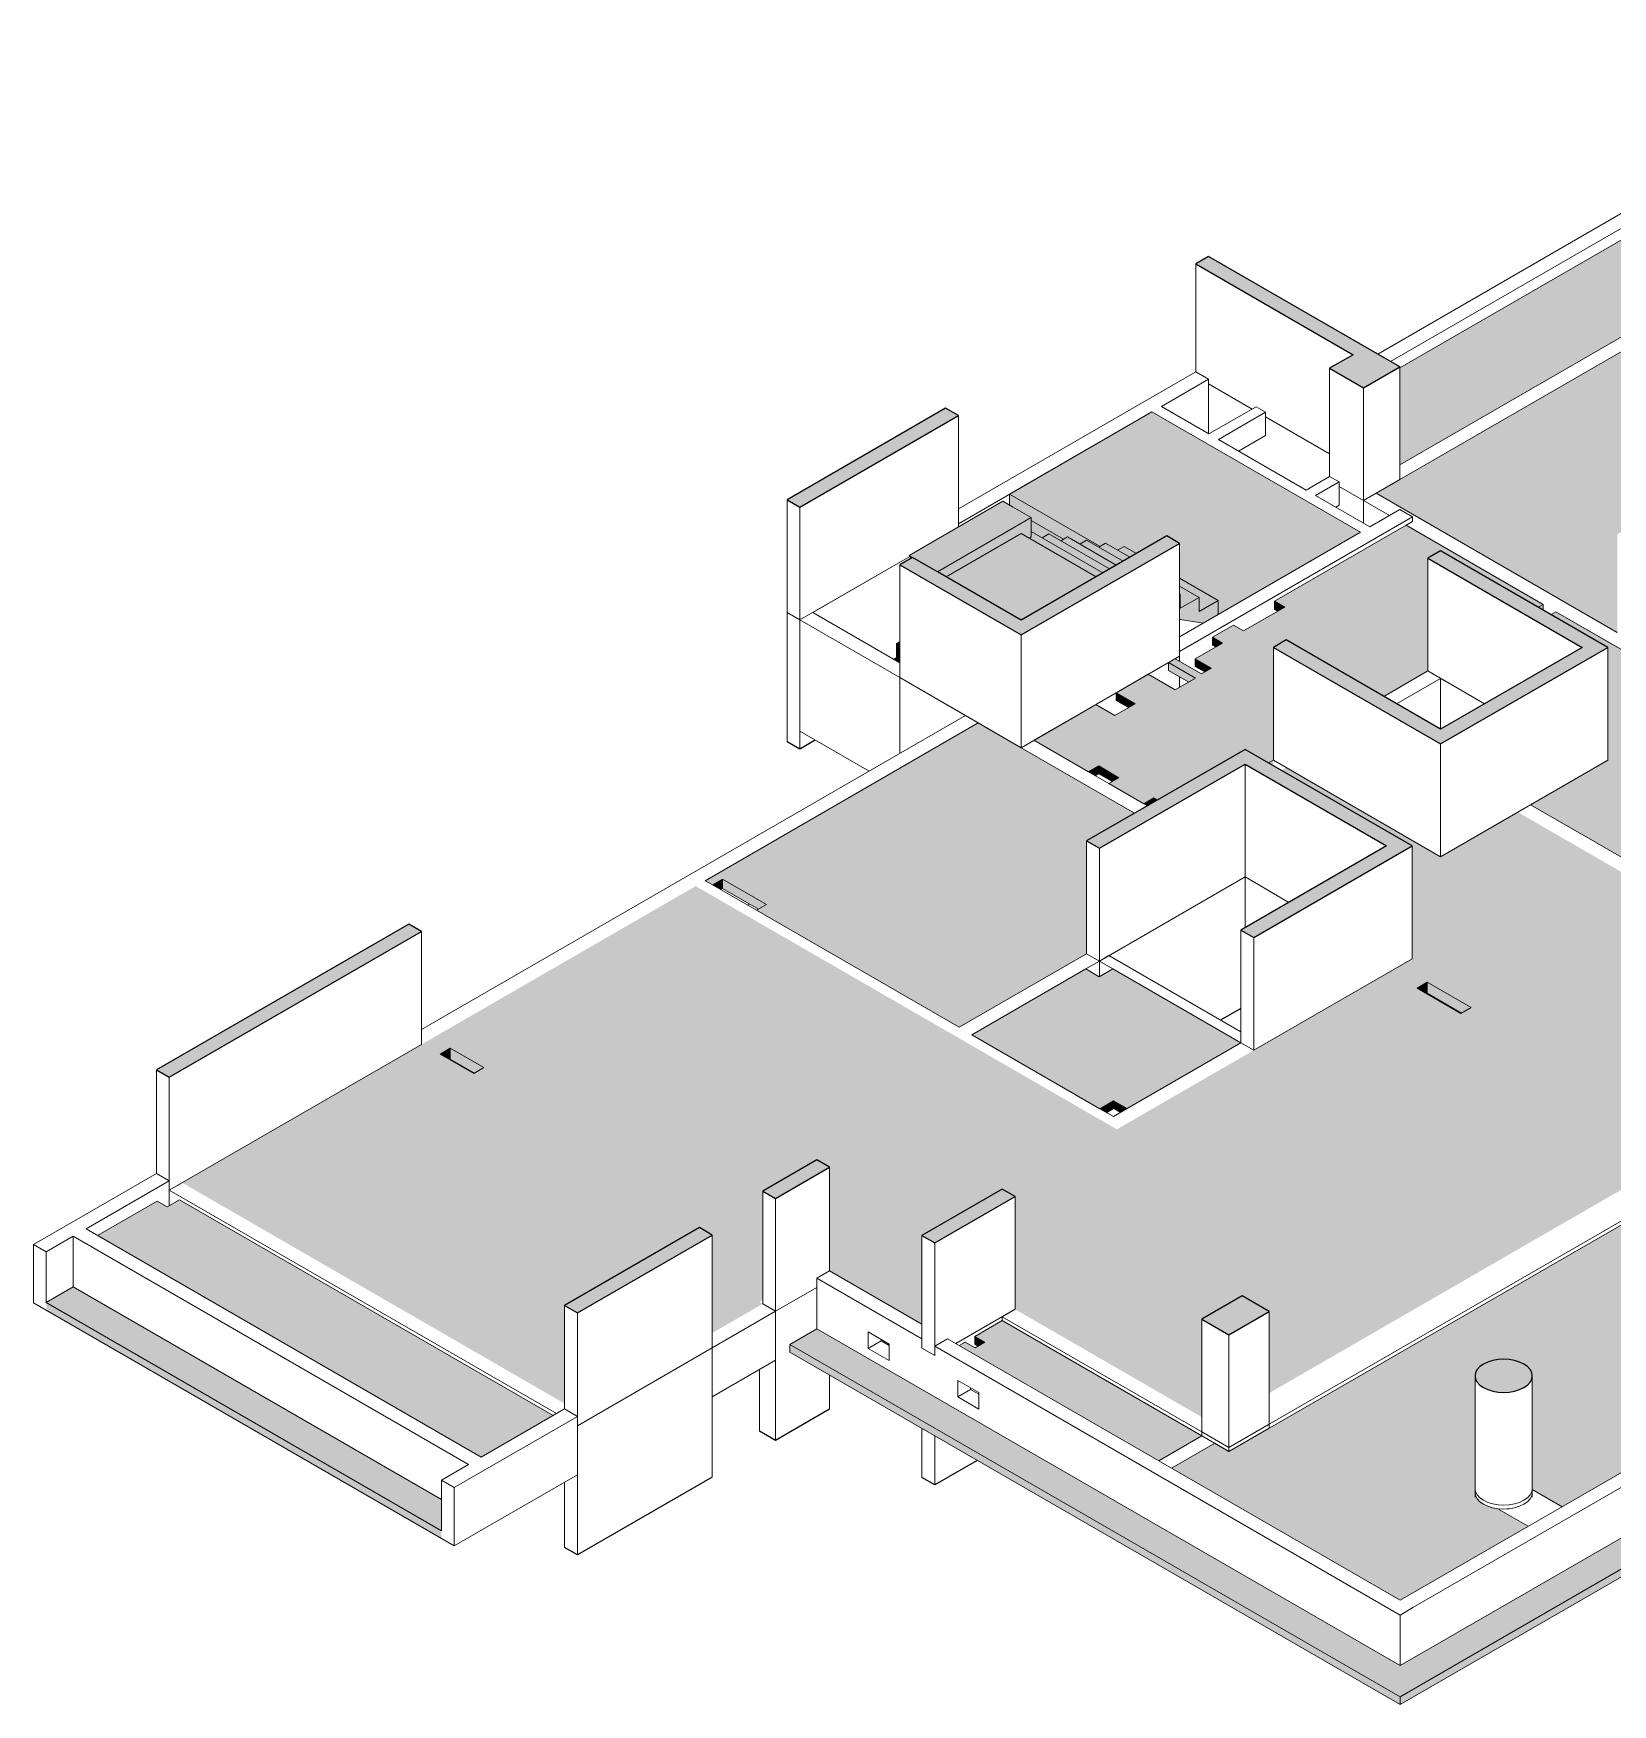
# Model space of a CAD drawing. Header units: centimetres. Extents: x -1897 to 22038, y -1268 to 84208.
# Drawn here: x 9065 to 10721, y 61763 to 63515 of the extents above; entities that cross this region are included whole.
import ezdxf

# ---------------------------------------------------------------- set-up
doc = ezdxf.new("R2010")
doc.units = ezdxf.units.CM
for name, color, linetype, lineweight in [('A-FLOR', 7, 'Continuous', 18), ('S-BEAM', 7, 'Continuous', 18), ('S-COLS', 7, 'Continuous', 18), ('S-STRS', 7, 'Continuous', 9)]:
    doc.layers.add(name, color=color, linetype=linetype, lineweight=lineweight)

msp = doc.modelspace()

# ---------------------------------------------------------------- hatches: boundary and pattern name
at = {"layer": 'A-FLOR', "true_color": 0xbfbfbf}
h = msp.add_hatch(color=9, dxfattribs=at)
h.paths.add_polyline_path([(11113.83, 62430.25), (11258.08, 62513.53), (11258.08, 62517.61), (11179.94, 62562.72), (11258.08, 62607.84), (11258.08, 62631.77), (11275.05, 62641.57), (11295.78, 62629.6), (11718.05, 62873.4), (11718.05, 62906.88), (11529.52, 63015.68), (11522.44, 63011.59), (11515.37, 63015.68), (11522.49, 63019.78), (11524.31, 63018.74), (11524.31, 63100.39), (11471.27, 63131.01), (11471.27, 63249.24), (11527.84, 63281.9), (11541.28, 63274.15), (11541.28, 63171.42), (11594.31, 63202.04), (11587.69, 63210.55), (11594.31, 63214.37), (11594.31, 63320.28), (11619.9, 63335.05), (11307.93, 63515.17), (10769.47, 63204.29), (11211.06, 62949.33), (10901.34, 62770.52), (10661.63, 62908.92), (10656.55, 62905.98), (10716.08, 62871.61), (10716.08, 62753.38), (10635.12, 62706.63), (11109.15, 62432.95)], flags=0)
h.paths.add_polyline_path([(10824.48, 62615.13), (10813.88, 62621.25), (10849.23, 62641.66), (10859.84, 62635.54), (10859.05, 62635.09)], flags=0)
h.paths.add_polyline_path([(10989.93, 62734.96), (10943.97, 62761.49), (10954.46, 62767.55), (11000.42, 62741.01)], flags=0)
h.paths.add_polyline_path([(11594.31, 63202.04), (11594.31, 63206.73), (11587.69, 63210.55), (11593.82, 63202.66)], flags=0)
h.paths.add_polyline_path([(11098.91, 63332.46), (11063.56, 63352.87), (11074.17, 63359), (11109.52, 63338.58)], flags=0)
for points in [[(10497.94, 63063.03), (10957.91, 63328.6), (10869.88, 63379.42), (10497.94, 63164.69), (10497.94, 63095.42)], [(10725.98, 62887.28), (10725.98, 62990.01), (10892.15, 63085.94), (10905.59, 63078.19), (10905.59, 62975.46), (11025.79, 63044.86), (10813.29, 63167.56), (10802.6, 63161.38), (10756.64, 63187.92), (10767.33, 63194.09), (10759.57, 63198.57), (10473.19, 63033.23), (10723.42, 62888.76)], [(10229.59, 62707.65), (10240.2, 62713.78), (10243.87, 62711.66), (10335.66, 62764.65), (10360.27, 62750.44), (10365.36, 62753.38), (10365.36, 62871.61), (10378.79, 62879.37), (10481.19, 62820.25), (10527.28, 62846.86), (10527.28, 62965.1), (10540.72, 62972.86), (10643.12, 62913.74), (10648.2, 62916.67), (10504.66, 62999.55), (10366.67, 62919.88), (10377.28, 62913.75), (10334.11, 62888.83), (10323.5, 62894.96), (10301.39, 62882.19), (10311.93, 62876.11), (10283.56, 62859.73), (10300.54, 62849.93), (10289.94, 62843.8), (10262.42, 62859.69), (10255.4, 62855.64), (10283.68, 62839.31), (10262.47, 62827.06), (10234.18, 62843.39), (10200.6, 62824), (10220.4, 62812.57), (10199.19, 62800.32), (10179.39, 62811.75), (10114.33, 62774.2), (10171.61, 62741.13), (10182.22, 62747.25), (10203.43, 62735), (10192.82, 62728.88), (10218.99, 62713.78)], [(10370.21, 62909.67), (10377.28, 62913.75), (10366.67, 62919.88), (10366.67, 62911.72)], [(10304.86, 62872.03), (10311.93, 62876.11), (10301.39, 62882.19), (10301.39, 62874.03), (10304.83, 62872.04)], [(10276.61, 62835.23), (10283.68, 62839.31), (10255.4, 62855.64), (10255.4, 62847.47), (10269.54, 62839.31)], [(10293.47, 62845.84), (10300.54, 62849.93), (10283.56, 62859.69), (10283.68, 62851.5), (10293.09, 62846.07)], [(10213.33, 62808.49), (10220.4, 62812.57), (10200.6, 62824), (10200.6, 62815.84), (10211.54, 62809.52)], [(10035.85, 62473.32), (10169.49, 62550.48), (10169.49, 62668.71), (10219.83, 62697.78), (10056, 62792.36), (9769.62, 62627.02), (9777.38, 62622.54), (9788.21, 62628.51), (9833.93, 62602.12), (9823.34, 62596.01), (10027.98, 62477.86)], [(10498.29, 61771.54), (12166.36, 62734.6), (12109.79, 62767.26), (12109.79, 62734.6), (10498.29, 61804.2), (9886.65, 62157.33), (9858.36, 62141), (10470.72, 61787.46)], [(10178.68, 62737.05), (10182.22, 62739.09), (10182.22, 62747.25), (10171.61, 62741.13)], [(10196.36, 62730.92), (10203.43, 62735), (10182.22, 62747.25), (10182.22, 62739.09), (10192.82, 62732.96)], [(10498.29, 61763.37), (12166.36, 62726.43), (12166.36, 62734.6), (10498.29, 61771.54), (10498.29, 61770.48)], [(10233.26, 62705.53), (10240.2, 62709.54), (10240.2, 62713.78), (10229.59, 62707.65), (10231.63, 62706.48)], [(10240.2, 62709.54), (10243.87, 62711.66), (10240.2, 62713.78), (10240.2, 62711.43)], [(9785.86, 62617.64), (9787.96, 62618.86), (9787.96, 62628.66), (9777.38, 62622.54), (9779.52, 62621.31)], [(9825.44, 62597.22), (9833.93, 62602.12), (9787.96, 62628.66), (9788.21, 62618.72), (9823.34, 62598.43)], [(10183.56, 62388.03), (10198.04, 62396.15), (10212.04, 62388.06), (10331.42, 62456.99), (10197.01, 62534.59), (10182.81, 62526.39), (10168.72, 62534.52), (10049.28, 62465.56), (10169.29, 62396.27)], [(10525.96, 62508.72), (10526.66, 62509.13), (10526.66, 62520.56), (10516.06, 62514.44)], [(10562.73, 62488.31), (10572.63, 62494.02), (10526.66, 62520.56), (10526.66, 62509.13), (10562.04, 62488.7)], [(9501.55, 62439.62), (9502.26, 62440.02), (9502.26, 62451.46), (9491.65, 62445.33)], [(9527.71, 62425.33), (9537.61, 62431.04), (9502.26, 62451.46), (9502.26, 62440.02), (9527, 62425.74)], [(10190.63, 62383.95), (10197.83, 62388.11), (10197.61, 62396.15), (10183.56, 62388.03), (10187.87, 62385.54)], [(10204.97, 62383.98), (10212.04, 62388.06), (10197.83, 62396.15), (10197.9, 62388.06), (10204.17, 62384.44)], [(10498.29, 61872.78), (10632.64, 61950.35), (10600.88, 61968.69), (10595.29, 61969.68), (10590.14, 61971.27), (10584.47, 61974.22), (10581.89, 61976.04), (10578.55, 61980.12), (10577.27, 61983.12), (10576.83, 61985.66), (10576.83, 62107.99), (10577.41, 62111.36), (10579.12, 62114.61), (10581.89, 62117.61), (10585.62, 62120.23), (10590.17, 62122.39), (10595.35, 62123.99), (10600.98, 62124.97), (10606.83, 62125.31), (10612.69, 62124.97), (10618.31, 62123.99), (10623.5, 62122.39), (10628.05, 62120.23), (10631.78, 62117.61), (10634.55, 62114.61), (10636.26, 62111.36), (10636.83, 62107.99), (10637.02, 61988.65), (10668, 61970.76), (11110.65, 62226.33), (10978.36, 62302.7), (10967.73, 62296.57), (10933.8, 62316.16), (10944.42, 62322.3), (10885.79, 62356.15), (10318.69, 62028.73), (10303.84, 62037.31), (10258.58, 62011.18), (10470.72, 61888.7)], [(9534.86, 62022.82), (9610.17, 62066.29), (9218.37, 62292.5), (9205.62, 62285.14), (9194.74, 62291.03), (9132.52, 62255.11), (9528.48, 62026.5)], [(9493.14, 61945.66), (9493.14, 61978.32), (9107.06, 62201.22), (9078.78, 62184.89), (9464.86, 61961.99)], [(9493.14, 61937.49), (9493.14, 61945.66), (9078.78, 62184.89), (9078.78, 62176.72), (9479, 61945.66)], [(10245.15, 62018.94), (10290.4, 62045.06), (10081.1, 62165.91), (10052.46, 62149.37), (10063, 62143.29), (10052.69, 62137.34), (10042.15, 62143.42), (10035.85, 62139.78), (10243.22, 62020.05)], [(10498.29, 61763.37), (10498.29, 61771.54), (9858.36, 62141), (9858.36, 62132.84), (10485.99, 61770.48)], [(10055.93, 62139.21), (10063, 62143.29), (10052.46, 62149.37), (10052.69, 62141.08)]]:
    msp.add_hatch(color=9, dxfattribs=at).paths.add_polyline_path(points, flags=0)
h = msp.add_hatch(color=9, dxfattribs=at)
h.paths.add_polyline_path([(10365.36, 62747.51), (10365.36, 62753.38), (10360.59, 62750.26), (10362.53, 62749.14)], flags=0)
h.paths.add_polyline_path([(10648.2, 62910.81), (10648.2, 62916.67), (10643.12, 62913.74)], flags=0)
h = msp.add_hatch(color=9, dxfattribs=at)
h.paths.add_polyline_path([(10290.4, 62064.66), (10290.65, 62167.53), (10332.83, 62191.88), (10361.11, 62175.55), (10361.11, 62089.97), (10870.94, 62384.32), (10939.17, 62344.92), (10939.17, 62447.65), (10956.14, 62457.45), (11058.54, 62398.33), (11100.39, 62422.49), (10621.68, 62698.87), (10540.72, 62652.13), (10378.79, 62745.62), (10373.71, 62742.68), (10511.02, 62663.41), (10511.02, 62545.17), (10201.31, 62366.36), (9759.72, 62621.31), (9221.26, 62310.43), (9622.19, 62078.95), (9622.19, 62181.67), (9763.61, 62263.32), (9777.04, 62255.57), (9777.04, 62152.84), (9830.08, 62183.46), (9826.54, 62185.5), (9830.08, 62187.54), (9830.08, 62301.7), (9886.65, 62334.36), (9900.08, 62326.6), (9900.08, 62218.16), (9996.95, 62162.23), (9996.95, 62255.16), (10081.1, 62303.74), (10094.54, 62295.98), (10094.54, 62177.75), (10289.98, 62064.91)], flags=0)
h.paths.add_polyline_path([(9527, 62424.92), (9491.65, 62445.33), (9502.26, 62451.46), (9537.61, 62431.04)], flags=0)
h.paths.add_polyline_path([(10562.02, 62487.9), (10516.06, 62514.44), (10526.66, 62520.56), (10572.63, 62494.02)], flags=0)
h.paths.add_polyline_path([(10744.72, 62569.07), (10734.11, 62575.2), (10769.47, 62595.61), (10780.07, 62589.49), (10751.06, 62572.74)], flags=0)
at = {"layer": 'S-COLS', "lineweight": 9, "true_color": 0x8080ff}
for points in [[(10459.76, 63143.71), (10497.94, 63165.76), (10297.47, 63281.5), (10284.04, 63273.74), (10449.15, 63178.41), (10424.4, 63164.12), (10457.89, 63144.79)], [(9868.97, 63018.58), (10035.14, 63114.52), (10021.7, 63122.28), (9855.53, 63026.34)], [(10100.9, 62884.68), (10267.07, 62980.62), (10253.63, 62988.37), (10100.9, 62900.19), (9987.06, 62965.92), (9973.62, 62958.16), (10088.66, 62891.75)], [(10540.72, 62770.37), (10715.82, 62871.77), (10540.72, 62972.86), (10527.28, 62965.1), (10689.21, 62871.61), (10540.72, 62785.88), (10378.79, 62879.37), (10365.36, 62871.61), (10532.52, 62775.1)], [(10344.85, 62567.47), (10511.02, 62663.41), (10335.66, 62764.65), (10169.49, 62668.71), (10182.92, 62660.96), (10335.66, 62749.14), (10484.15, 62663.41), (10331.42, 62575.23), (10335.66, 62572.78)], [(9207.82, 62420.91), (9472.28, 62573.59), (9458.85, 62581.35), (9194.39, 62428.66), (9205.62, 62422.18)], [(9843.51, 62293.94), (9900.08, 62326.6), (9886.65, 62334.36), (9830.08, 62301.7)], [(10010.39, 62247.4), (10094.54, 62295.98), (10081.1, 62303.74), (9996.95, 62255.16)], [(9635.62, 62173.92), (9777.04, 62255.57), (9763.61, 62263.32), (9622.19, 62181.67)], [(10318.69, 62151.06), (10361.11, 62175.55), (10332.83, 62191.88), (10290.4, 62167.39), (10303.84, 62159.63)], [(10606.83, 62090.66), (10612.69, 62091), (10618.31, 62091.98), (10623.5, 62093.58), (10628.05, 62095.74), (10631.78, 62098.36), (10634.74, 62101.71), (10636.26, 62104.61), (10636.83, 62107.99), (10636.26, 62111.36), (10634.55, 62114.61), (10631.78, 62117.61), (10628.05, 62120.23), (10623.5, 62122.39), (10618.31, 62123.99), (10612.69, 62124.97), (10606.83, 62125.31), (10600.98, 62124.97), (10595.35, 62123.99), (10590.17, 62122.39), (10584.47, 62119.43), (10581.89, 62117.61), (10579.12, 62114.61), (10577.41, 62111.36), (10576.83, 62107.99), (10577.41, 62104.61), (10579.12, 62101.36), (10581.89, 62098.36), (10585.62, 62095.74), (10590.17, 62093.58), (10595.35, 62091.98), (10600.98, 62091)]]:
    msp.add_hatch(color=171, dxfattribs=at).paths.add_polyline_path(points, flags=0)
at = {"layer": 'S-STRS', "true_color": 0xff8040}
for points in [[(10307.37, 62906.06), (10456.57, 62992.2), (10238.08, 63118.35), (10088.88, 63032.21), (10183.63, 62977.5), (10189.55, 62980.62), (10202.02, 62973.42), (10209.09, 62977.5), (10221.95, 62970.08), (10253.63, 62988.37), (10267.07, 62980.62), (10267.07, 62944.03), (10307.37, 62920.76)], [(10182.22, 62976.69), (10183.63, 62977.5), (10088.88, 63032.21), (10088.88, 63020.62), (10111.51, 63007.56), (10111.51, 63004.49), (10145.49, 62984.88), (10149.69, 62987.3), (10162.42, 62979.95), (10169.49, 62984.04), (10175.41, 62980.62)], [(10022.28, 62945.58), (10100.9, 62990.98), (10109.38, 62986.08), (10111.51, 62987.3), (10111.16, 63007.36), (10013.22, 62950.81), (10017.73, 62948.21)], [(10142.62, 62983.22), (10145.49, 62984.88), (10111.51, 63004.49), (10111.51, 62993.02), (10122.82, 62986.49), (10129.89, 62990.57), (10141.2, 62984.04)], [(10100.9, 62900.19), (10179.52, 62945.58), (10100.9, 62990.98), (10022.28, 62945.58), (10087.2, 62908.1)], [(10179.52, 62945.58), (10186.59, 62949.67), (10111.51, 62993.02), (10111.16, 62987.1), (10109.38, 62986.08), (10174.98, 62948.21)], [(10186.59, 62949.67), (10193.66, 62953.75), (10129.89, 62990.57), (10122.82, 62986.49), (10166.29, 62961.39)], [(10193.66, 62953.75), (10200.73, 62957.83), (10149.69, 62987.3), (10142.62, 62983.22), (10190.7, 62955.46)], [(9985.64, 62965.1), (9987.06, 62965.92), (9983.43, 62968.01), (9985.02, 62965.92)], [(10267.78, 62900.94), (10267.78, 62927.29), (10267.07, 62926.88), (10267.07, 62901.06)], [(10287.58, 62897.68), (10287.58, 62924.02), (10267.78, 62912.59), (10267.78, 62900.94), (10271.88, 62900.27)], [(10291.68, 62897), (10307.37, 62906.06), (10307.37, 62920.76), (10287.58, 62909.33), (10287.58, 62897.68)], [(9973.62, 62873.67), (9973.62, 62877.76), (9970.08, 62875.71), (9972.57, 62874.28)], [(9973.62, 62859.02), (9973.62, 62873.67), (9970.08, 62875.71), (9970.08, 62861.06), (9972.57, 62859.63)], [(9973.62, 62855.44), (9973.62, 62859.02), (9970.08, 62861.06), (9966.98, 62859.27), (9972.57, 62856.04)]]:
    msp.add_hatch(color=11, dxfattribs=at).paths.add_polyline_path(points, flags=0)
at = {"layer": 'S-STRS', "true_color": 0xff80ff}
msp.add_hatch(color=211, dxfattribs=at).paths.add_polyline_path([(10013.22, 62950.81), (10111.16, 63007.76), (10081.72, 63024.76), (9983.43, 62968.01), (10000.49, 62958.16)], flags=0)
at = {"layer": 'S-STRS', "true_color": 0xff8040}
h = msp.add_hatch(color=11, dxfattribs=at)
h.paths.add_polyline_path([(10267.07, 62926.88), (10267.78, 62927.29), (10267.07, 62927.7)], flags=0)
h.paths.add_polyline_path([(10200.73, 62957.83), (10207.81, 62961.91), (10169.49, 62984.04), (10162.42, 62979.95), (10190.7, 62963.62)], flags=0)
h = msp.add_hatch(color=11, dxfattribs=at)
h.paths.add_polyline_path([(10267.78, 62912.59), (10287.58, 62924.02), (10267.07, 62935.86), (10267.07, 62927.7), (10267.78, 62927.29), (10267.78, 62919.12)], flags=0)
h.paths.add_polyline_path([(10207.81, 62961.91), (10214.88, 62966), (10189.02, 62980.62), (10182.22, 62976.69), (10195.75, 62968.87)], flags=0)
h = msp.add_hatch(color=11, dxfattribs=at)
h.paths.add_polyline_path([(10287.58, 62909.33), (10307.37, 62920.76), (10267.07, 62944.03), (10267.07, 62935.86), (10287.58, 62924.02), (10287.58, 62917.49)], flags=0)
h.paths.add_polyline_path([(10214.88, 62966), (10221.95, 62970.08), (10209.09, 62977.5), (10202.02, 62973.42), (10208.38, 62969.75)], flags=0)

# ---------------------------------------------------------------- linework, layer by layer
at = {"layer": 'A-FLOR', "lineweight": 9}
for p, q in [((10869.88, 63379.42), (10497.94, 63164.69)), ((10759.57, 63198.57), (10473.19, 63033.23)), ((10473.19, 63033.23), (10725.98, 62887.28)), ((10504.66, 62999.55), (10366.67, 62919.88)), ((10648.2, 62916.67), (10504.66, 62999.55)), ((10377.28, 62913.75), (10334.11, 62888.83)), ((10366.67, 62919.88), (10377.28, 62913.75)), ((10366.67, 62911.72), (10366.67, 62919.88)), ((10370.21, 62909.67), (10366.67, 62911.72)), ((10643.12, 62913.74), (10648.2, 62916.67)), ((10648.2, 62916.67), (10648.2, 62910.81)), ((10661.63, 62908.92), (10656.55, 62905.98)), ((10901.34, 62770.52), (10661.63, 62908.92)), ((10323.5, 62894.96), (10301.39, 62882.19)), ((10334.11, 62888.83), (10323.5, 62894.96)), ((10311.93, 62876.11), (10283.56, 62859.73)), ((10301.39, 62882.19), (10311.93, 62876.11)), ((10301.39, 62874.03), (10301.39, 62882.19)), ((10304.86, 62872.03), (10301.39, 62874.03)), ((10262.42, 62859.69), (10255.4, 62855.64)), ((10255.4, 62855.64), (10283.68, 62839.31)), ((10255.4, 62847.47), (10255.4, 62855.64)), ((10289.94, 62843.8), (10262.42, 62859.69)), ((10283.56, 62859.73), (10300.54, 62849.93)), ((10283.56, 62859.73), (10283.56, 62851.57)), ((10234.18, 62843.39), (10200.6, 62824)), ((10262.47, 62827.06), (10234.18, 62843.39)), ((10276.61, 62835.23), (10255.4, 62847.47)), ((10283.68, 62839.31), (10262.47, 62827.06)), ((10293.47, 62845.84), (10283.56, 62851.57)), ((10300.54, 62849.93), (10289.94, 62843.8)), ((10481.19, 62820.25), (10527.28, 62846.86)), ((10200.6, 62824), (10220.4, 62812.57)), ((10200.6, 62815.84), (10200.6, 62824)), ((10179.39, 62811.75), (10114.33, 62774.2)), ((10199.19, 62800.32), (10179.39, 62811.75)), ((10220.4, 62812.57), (10199.19, 62800.32)), ((10213.33, 62808.49), (10200.6, 62815.84)), ((10056, 62792.36), (9769.62, 62627.02)), ((10100.9, 62766.44), (10056, 62792.36)), ((10114.33, 62774.2), (10171.61, 62741.13)), ((10219.83, 62697.78), (10100.9, 62766.44)), ((10360.27, 62750.44), (10365.36, 62753.38)), ((10716.08, 62753.38), (10635.12, 62706.63)), ((10171.61, 62741.13), (10182.22, 62747.25)), ((10182.22, 62739.09), (10178.68, 62737.05)), ((10182.22, 62747.25), (10203.43, 62735)), ((10182.22, 62747.25), (10182.22, 62739.09)), ((10196.36, 62730.92), (10182.22, 62739.09)), ((10203.43, 62735), (10192.82, 62728.88)), ((10498.29, 61771.54), (12166.36, 62734.6)), ((12109.79, 62734.6), (10498.29, 61804.2)), ((10192.82, 62728.88), (10229.59, 62707.65)), ((12166.36, 62726.43), (10498.29, 61763.37)), ((10229.59, 62707.65), (10240.2, 62713.78)), ((10240.2, 62713.78), (10243.87, 62711.66)), ((10240.2, 62713.78), (10240.2, 62709.54)), ((10635.12, 62706.63), (11113.83, 62430.25)), ((9769.62, 62627.02), (9777.38, 62622.54)), ((9777.38, 62622.54), (9787.96, 62628.66)), ((9787.96, 62628.66), (9833.93, 62602.12)), ((9787.96, 62628.66), (9787.96, 62618.86)), ((9787.96, 62618.86), (9785.86, 62617.64)), ((9825.44, 62597.22), (9787.96, 62618.86)), ((9833.93, 62602.12), (9823.34, 62596.01)), ((9823.34, 62596.01), (10035.85, 62473.32)), ((10035.85, 62473.32), (10169.49, 62550.48)), ((10168.72, 62534.52), (10049.28, 62465.56)), ((10182.81, 62526.39), (10168.72, 62534.52)), ((10197.01, 62534.59), (10182.81, 62526.39)), ((10331.42, 62456.99), (10197.01, 62534.59)), ((10516.06, 62514.44), (10526.66, 62520.56)), ((10562.02, 62487.9), (10516.06, 62514.44)), ((10526.66, 62509.13), (10525.96, 62508.72)), ((10526.66, 62520.56), (10572.63, 62494.02)), ((10526.66, 62509.13), (10526.66, 62520.56)), ((10562.73, 62488.31), (10526.66, 62509.13)), ((10572.63, 62494.02), (10562.02, 62487.9)), ((9491.65, 62445.33), (9502.26, 62451.46)), ((9502.26, 62451.46), (9537.61, 62431.04)), ((9502.26, 62440.02), (9502.26, 62451.46)), ((10049.28, 62465.56), (10183.56, 62388.03)), ((10212.04, 62388.06), (10331.42, 62456.99)), ((9527, 62424.92), (9491.65, 62445.33)), ((9502.26, 62440.02), (9501.55, 62439.62)), ((9527.71, 62425.33), (9502.26, 62440.02)), ((9537.61, 62431.04), (9527, 62424.92)), ((10183.56, 62388.03), (10197.83, 62396.27)), ((10197.83, 62388.11), (10190.63, 62383.95)), ((10197.83, 62396.27), (10212.04, 62388.06)), ((10197.83, 62396.27), (10197.83, 62388.11)), ((10204.97, 62383.98), (10197.83, 62388.11)), ((10885.79, 62356.15), (10318.69, 62028.73)), ((9195.07, 62291.23), (9132.52, 62255.11)), ((9205.62, 62285.14), (9195.07, 62291.23)), ((9218.37, 62292.5), (9205.62, 62285.14)), ((9610.17, 62066.29), (9218.37, 62292.5)), ((9107.06, 62201.22), (9078.78, 62184.89)), ((9493.14, 61978.32), (9107.06, 62201.22)), ((9078.78, 62184.89), (9493.14, 61945.66)), ((9493.14, 61937.49), (9078.78, 62176.72)), ((9886.65, 62157.33), (9858.36, 62141)), ((10498.29, 61804.2), (9886.65, 62157.33)), ((10081.1, 62165.91), (10052.46, 62149.37)), ((10290.4, 62045.06), (10081.1, 62165.91)), ((9858.36, 62141), (10498.29, 61771.54)), ((9858.36, 62141), (9858.36, 62132.84)), ((10042.15, 62143.42), (10035.85, 62139.78)), ((10052.69, 62137.34), (10042.15, 62143.42)), ((10052.46, 62149.37), (10063, 62143.29)), ((10052.46, 62141.21), (10052.46, 62149.37)), ((10055.93, 62139.21), (10052.46, 62141.21)), ((10063, 62143.29), (10052.69, 62137.34)), ((10498.29, 61763.37), (9858.36, 62132.84)), ((10245.15, 62018.94), (10290.4, 62045.06)), ((10303.84, 62037.31), (10258.58, 62011.18)), ((10318.69, 62028.73), (10303.84, 62037.31)), ((10636.83, 61988.76), (10668, 61970.76)), ((10590.14, 61971.27), (10585.62, 61973.42)), ((10595.29, 61969.68), (10590.17, 61971.26)), ((10600.88, 61968.69), (10597.51, 61969.2)), ((10632.64, 61950.35), (10600.88, 61968.69)), ((10498.29, 61771.54), (10498.29, 61763.37))]:
    msp.add_line(p, q, dxfattribs=at)
msp.add_polyline3d([(10585.62, 61973.42, 0), (10581.89, 61976.04, 0), (10579.12, 61979.04, 0), (10577.41, 61982.29, 0), (10576.83, 61985.66, 0)], dxfattribs=at)
at = {"layer": 'S-BEAM', "lineweight": 9}
for p, q in [((10869.88, 63407.19), (10474.83, 63179.1)), ((10488.26, 63171.35), (10869.88, 63391.67)), ((11043.47, 63378), (10497.94, 63063.03)), ((10497.94, 63047.52), (10759.57, 63198.57)), ((10284.04, 63160.4), (10035.14, 63016.7)), ((10247.98, 63124.06), (10297.47, 63152.64)), ((10297.47, 63152.64), (10284.04, 63160.4)), ((10297.47, 63147.74), (10297.47, 63152.64)), ((10297.47, 63096.3), (10297.47, 63147.74)), ((10035.14, 63001.18), (10238.08, 63118.35)), ((10238.08, 63118.35), (10456.57, 62992.2)), ((10297.83, 63095.28), (10247.98, 63124.06)), ((10347.33, 63123.86), (10297.83, 63095.28)), ((10307.73, 63089.57), (10357.23, 63118.15)), ((10357.23, 63118.15), (10347.33, 63123.86)), ((10357.23, 63113.25), (10357.23, 63118.15)), ((10357.23, 63093.65), (10357.23, 63113.25)), ((10296.77, 63095.9), (10297.47, 63096.3)), ((10399.65, 63036.49), (10307.73, 63089.57)), ((10328.94, 63077.32), (10357.23, 63093.65)), ((10424.4, 63050.78), (10399.65, 63036.49)), ((10434.3, 63045.07), (10424.4, 63050.78)), ((10409.55, 63030.78), (10434.3, 63045.07)), ((10466.47, 62997.92), (10409.55, 63030.78)), ((10434.3, 63020.57), (10434.3, 63045.07)), ((10473.19, 63033.23), (10459.76, 63025.47)), ((10725.98, 62887.28), (10473.19, 63033.23)), ((10430.76, 63018.53), (10434.3, 63020.57)), ((10459.76, 63025.47), (10486.98, 63009.76)), ((10459.76, 63025.47), (10459.76, 63001.79)), ((10497.94, 63016.08), (10466.47, 62997.92)), ((10497.94, 63016.08), (10511.37, 63008.33)), ((10035.14, 63001.18), (10035.14, 62997.86)), ((10267.07, 62867.28), (10511.37, 63008.33)), ((10504.66, 62999.55), (10511.37, 63003.43)), ((10504.66, 62999.55), (10648.2, 62916.67)), ((10511.37, 63008.33), (10511.37, 63003.43)), ((10456.57, 62992.2), (10307.37, 62906.06)), ((9973.62, 62855.44), (9882.4, 62908.1)), ((10661.63, 62908.92), (10725.98, 62871.77)), ((9868.97, 62900.35), (9973.62, 62839.92)), ((9868.97, 62900.35), (9868.97, 62783.59)), ((10307.37, 62906.06), (10267.07, 62882.79)), ((10267.07, 62867.28), (10267.07, 62857.01)), ((9973.62, 62760.32), (9973.62, 62839.92)), ((10267.07, 62840.73), (10267.07, 62829.72)), ((10527.28, 62846.86), (10481.19, 62820.25)), ((10494.62, 62812.49), (10540.72, 62839.11)), ((10540.72, 62785.88), (10540.72, 62839.11)), ((10042.56, 62800.12), (9472.28, 62470.87)), ((9769.62, 62627.02), (10056, 62792.36)), ((10056, 62792.36), (10042.56, 62800.12)), ((9941.45, 62741.74), (9868.97, 62783.59)), ((10171.61, 62741.13), (10114.33, 62774.2)), ((10100.9, 62766.44), (10219.83, 62697.78)), ((10192.82, 62728.88), (10171.61, 62741.13)), ((10229.59, 62707.65), (10192.82, 62728.88)), ((10233.26, 62705.53), (10229.59, 62707.65)), ((10635.12, 62706.63), (10621.68, 62698.87)), ((11113.83, 62430.25), (10635.12, 62706.63)), ((9777.38, 62622.54), (9769.62, 62627.02)), ((9823.34, 62596.01), (9777.38, 62622.54)), ((9814.17, 62601.3), (9816.27, 62602.52)), ((10035.85, 62473.32), (9823.34, 62596.01)), ((10169.49, 62550.48), (10035.85, 62473.32)), ((10168.72, 62534.52), (10182.92, 62542.72)), ((10182.92, 62542.72), (10169.49, 62550.48)), ((10192.82, 62548.44), (10182.92, 62542.72)), ((10182.92, 62526.46), (10182.92, 62542.72)), ((10182.92, 62542.72), (10197.01, 62534.59)), ((10182.92, 62542.72), (10182.92, 62526.46)), ((10331.42, 62468.42), (10192.82, 62548.44)), ((10049.28, 62465.56), (10168.72, 62534.52)), ((10197.01, 62534.59), (10331.42, 62456.99)), ((10183.56, 62388.03), (10049.28, 62465.56)), ((10331.42, 62456.99), (10212.04, 62388.06)), ((10344.85, 62449.23), (10331.42, 62456.99)), ((9517.83, 62430.21), (9518.54, 62430.62)), ((10197.77, 62379.83), (10183.56, 62388.03)), ((10212.04, 62388.06), (10197.77, 62379.83)), ((10361.11, 62057.31), (10885.79, 62360.23)), ((9194.39, 62320.22), (9065.34, 62245.72)), ((9120.5, 62262.05), (9207.82, 62312.47)), ((9207.82, 62312.47), (9194.39, 62320.22)), ((9207.82, 62302.67), (9207.82, 62312.47)), ((9221.26, 62310.43), (9207.82, 62302.67)), ((9207.82, 62302.67), (9613.7, 62068.34)), ((9207.82, 62302.67), (9207.82, 62286.41)), ((9534.86, 62022.82), (9120.5, 62262.05)), ((9065.34, 62245.72), (9065.34, 62184.48)), ((9078.78, 62237.96), (9065.34, 62245.72)), ((9078.78, 62237.96), (9107.06, 62254.29)), ((9107.06, 62254.29), (9521.43, 62015.06)), ((9107.06, 62254.29), (9107.06, 62201.22)), ((9078.78, 62184.89), (9078.78, 62237.96)), ((10498.29, 61872.78), (11122.67, 62233.27)), ((11136.1, 62225.51), (10511.73, 61865.03)), ((9900.08, 62218.16), (9886.65, 62210.41)), ((9886.65, 62210.41), (9996.95, 62146.72)), ((9886.65, 62210.41), (9886.65, 62157.33)), ((9996.95, 62162.23), (9900.08, 62218.16)), ((9065.34, 62184.48), (9078.78, 62176.72)), ((9777.04, 62137.33), (9843.51, 62175.7)), ((9843.51, 62175.7), (9830.08, 62183.46)), ((9843.51, 62124.27), (9843.51, 62175.7)), ((10094.54, 62177.75), (10081.1, 62169.99)), ((9940.63, 62153.93), (9962.55, 62141.27)), ((9940.63, 62136.78), (9940.63, 62153.93)), ((10081.1, 62169.99), (10290.4, 62049.15)), ((10081.1, 62169.99), (10081.1, 62165.91)), ((9777.04, 62137.33), (9777.04, 62085.89)), ((9954.07, 62144.54), (9940.63, 62136.78)), ((9962.55, 62124.12), (9940.63, 62136.78)), ((9954.07, 62146.17), (9954.07, 62144.54)), ((9954.07, 62144.54), (9962.55, 62139.64)), ((9962.55, 62141.27), (9962.55, 62124.12)), ((9996.95, 62136.92), (9996.95, 62146.72)), ((10010.39, 62138.96), (10023.82, 62146.72)), ((10498.29, 61857.27), (10010.39, 62138.96)), ((10010.39, 62129.16), (10010.39, 62138.96)), ((10498.29, 61872.78), (10023.82, 62146.72)), ((9777.04, 62085.89), (9843.51, 62124.27)), ((10034.5, 62103), (10056.42, 62090.34)), ((10034.5, 62085.85), (10034.5, 62103)), ((10047.93, 62093.61), (10034.5, 62085.85)), ((10056.42, 62073.2), (10034.5, 62085.85)), ((10047.93, 62095.24), (10047.93, 62093.61)), ((10047.93, 62093.61), (10056.42, 62088.71)), ((10056.42, 62090.34), (10056.42, 62073.2)), ((9622.19, 62073.23), (9534.86, 62022.82)), ((9635.62, 62065.48), (9622.19, 62073.23)), ((9506.58, 61990.97), (9635.62, 62065.48)), ((9635.62, 62055.68), (9635.62, 62065.48)), ((9635.62, 62004.24), (9635.62, 62055.68)), ((10290.4, 62045.06), (10245.15, 62018.94)), ((10258.58, 62011.18), (10303.84, 62037.31)), ((10303.84, 62037.31), (10290.4, 62045.06)), ((9521.43, 62015.06), (9493.14, 61998.73)), ((9493.14, 61998.73), (9493.14, 61945.66)), ((9506.58, 61990.97), (9493.14, 61998.73)), ((9506.58, 61929.73), (9635.62, 62004.24)), ((9506.58, 61929.73), (9506.58, 61990.97)), ((10635.37, 61980.32), (10634.57, 61979.06)), ((10636.83, 61985.67), (10636.27, 61982.32)), ((10668, 61970.76), (10636.83, 61988.76)), ((10600.88, 61968.69), (10632.64, 61950.35)), ((10606.75, 61968.34), (10604.19, 61968.41)), ((10612.63, 61968.67), (10610.16, 61968.45)), ((10618.28, 61969.65), (10616.08, 61969.19)), ((10632.82, 61977.01), (10631.79, 61976.05)), ((9493.14, 61937.49), (9506.58, 61929.73)), ((10498.29, 61857.27), (10511.73, 61865.03)), ((10498.29, 61804.2), (10498.29, 61857.27))]:
    msp.add_line(p, q, dxfattribs=at)
msp.add_polyline3d([(10631.78, 61976.04, 0), (10628.05, 61973.42, 0), (10623.5, 61971.26, 0)], dxfattribs=at)
at = {"layer": 'S-COLS', "lineweight": 25}
for p, q in [((10297.47, 63281.5), (10284.04, 63273.74)), ((10497.94, 63165.76), (10297.47, 63281.5)), ((10284.04, 63273.74), (10449.15, 63178.41)), ((10449.15, 63178.41), (10424.4, 63164.12)), ((10424.4, 63164.12), (10459.76, 63143.71)), ((10459.76, 63143.71), (10497.94, 63165.76)), ((10021.7, 63122.28), (9855.53, 63026.34)), ((10035.14, 63114.52), (10021.7, 63122.28)), ((9868.97, 63018.58), (10035.14, 63114.52)), ((9855.53, 63026.34), (9868.97, 63018.58)), ((10253.63, 62988.37), (10100.9, 62900.19)), ((10100.9, 62884.68), (10267.07, 62980.62)), ((10267.07, 62980.62), (10253.63, 62988.37)), ((9987.06, 62965.92), (9973.62, 62958.16)), ((10013.22, 62950.81), (9987.06, 62965.92)), ((10540.72, 62972.86), (10527.28, 62965.1)), ((10527.28, 62965.1), (10689.21, 62871.61)), ((10716.08, 62871.61), (10540.72, 62972.86)), ((9973.62, 62958.16), (10100.9, 62884.68)), ((10100.9, 62900.19), (10013.22, 62950.81)), ((10378.79, 62879.37), (10365.36, 62871.61)), ((10540.72, 62785.88), (10378.79, 62879.37)), ((10365.36, 62871.61), (10540.72, 62770.37)), ((10540.72, 62770.37), (10716.08, 62871.61)), ((10689.21, 62871.61), (10540.72, 62785.88)), ((9868.97, 62764.91), (9855.53, 62772.66)), ((9885.14, 62774.25), (9868.97, 62764.91)), ((10335.66, 62764.65), (10169.49, 62668.71)), ((10511.02, 62663.41), (10335.66, 62764.65)), ((10182.92, 62660.96), (10335.66, 62749.14)), ((10335.66, 62749.14), (10484.15, 62663.41)), ((10169.49, 62668.71), (10182.92, 62660.96)), ((10484.15, 62663.41), (10331.42, 62575.23)), ((10344.85, 62567.47), (10511.02, 62663.41)), ((9458.85, 62581.35), (9194.39, 62428.66)), ((9472.28, 62573.59), (9458.85, 62581.35)), ((10331.42, 62575.23), (10344.85, 62567.47)), ((9207.82, 62420.91), (9472.28, 62573.59)), ((10331.42, 62493.01), (10310.12, 62480.72)), ((9194.39, 62428.66), (9207.82, 62420.91)), ((9886.65, 62334.36), (9830.08, 62301.7)), ((9900.08, 62326.6), (9886.65, 62334.36)), ((9843.51, 62293.94), (9900.08, 62326.6)), ((9830.08, 62301.7), (9843.51, 62293.94)), ((10081.1, 62303.74), (9996.95, 62255.16)), ((10010.39, 62247.4), (10094.54, 62295.98)), ((10094.54, 62295.98), (10081.1, 62303.74)), ((9763.61, 62263.32), (9622.19, 62181.67)), ((9777.04, 62255.57), (9763.61, 62263.32)), ((9635.62, 62173.92), (9777.04, 62255.57)), ((9996.95, 62255.16), (10010.39, 62247.4)), ((10332.83, 62191.88), (10290.4, 62167.39)), ((10361.11, 62175.55), (10332.83, 62191.88)), ((9622.19, 62181.67), (9635.62, 62173.92)), ((10318.69, 62151.06), (10361.11, 62175.55)), ((10290.4, 62167.39), (10318.69, 62151.06)), ((9900.08, 62072.93), (9843.51, 62040.27)), ((9843.51, 62040.27), (9826.54, 62050.07)), ((10054.85, 62019.4), (10010.39, 61993.73)), ((9777.04, 62001.89), (9635.62, 61920.24)), ((10010.39, 61993.73), (9996.95, 62001.48)), ((9635.62, 61920.24), (9622.19, 61928))]:
    msp.add_line(p, q, dxfattribs=at)
at = {"layer": 'S-COLS', "lineweight": 9}
for p, q in [((10284.04, 63273.74), (10284.04, 63160.4)), ((10424.4, 63164.12), (10424.4, 63050.78)), ((10497.94, 63047.52), (10497.94, 63165.76)), ((10343.08, 63121.41), (10297.47, 63147.74)), ((10343.08, 63121.41), (10297.47, 63147.74)), ((10459.76, 63143.71), (10459.76, 63025.47)), ((10035.14, 63114.52), (10035.14, 62997.86)), ((10424.4, 63074.46), (10357.23, 63113.25)), ((10424.4, 63074.46), (10357.23, 63113.25)), ((10497.94, 63047.52), (10459.76, 63025.47)), ((10497.94, 63047.52), (10473.19, 63033.23)), ((10459.76, 63025.47), (10434.3, 63040.17)), ((10459.76, 63025.47), (10434.3, 63040.17)), ((10473.19, 63033.23), (10459.76, 63025.47)), ((9855.53, 63026.34), (9855.53, 62908.1)), ((9868.97, 63018.58), (9868.97, 62900.35)), ((10459.76, 63025.47), (10459.76, 63001.79)), ((10267.07, 62980.62), (10267.07, 62862.38)), ((9984.27, 62966.91), (9868.97, 62900.35)), ((9984.27, 62966.91), (9882.4, 62908.1)), ((10527.28, 62965.1), (10527.28, 62846.86)), ((9973.62, 62958.16), (9973.62, 62839.92)), ((9868.97, 62900.35), (9855.53, 62908.1)), ((9868.97, 62900.35), (9855.53, 62908.1)), ((9855.53, 62908.1), (9855.53, 62772.66)), ((9868.97, 62900.35), (9868.97, 62764.91)), ((10100.9, 62766.44), (10100.9, 62884.68)), ((10267.07, 62862.38), (10100.9, 62766.44)), ((10267.07, 62862.38), (10114.33, 62774.2)), ((10267.07, 62862.38), (10267.07, 62857.01)), ((10365.36, 62871.61), (10365.36, 62753.38)), ((10716.08, 62753.38), (10716.08, 62871.61)), ((10100.9, 62766.44), (9973.62, 62839.92)), ((10056, 62792.36), (9973.62, 62839.92)), ((9973.62, 62839.92), (9973.62, 62760.32)), ((10267.07, 62840.73), (10267.07, 62829.72)), ((10586.81, 62812.49), (10527.28, 62846.86)), ((10586.81, 62812.49), (10540.72, 62839.11)), ((10100.9, 62766.44), (10056, 62792.36)), ((10540.72, 62770.37), (10540.72, 62652.13)), ((10540.72, 62652.13), (10365.36, 62753.38)), ((10716.08, 62753.38), (10540.72, 62652.13)), ((10716.08, 62753.38), (10635.12, 62706.63)), ((10335.66, 62749.14), (10335.66, 62630.9)), ((10635.12, 62706.63), (10621.68, 62698.87)), ((10169.49, 62668.71), (10169.49, 62550.48)), ((10511.02, 62663.41), (10511.02, 62545.17)), ((10182.92, 62660.96), (10182.92, 62542.72)), ((10335.66, 62630.9), (10182.92, 62542.72)), ((10335.66, 62630.9), (10182.92, 62542.72)), ((10381.75, 62604.29), (10335.66, 62630.9)), ((10381.75, 62604.29), (10335.66, 62630.9)), ((10335.66, 62630.9), (10335.66, 62577.68)), ((10331.42, 62575.23), (10331.42, 62456.99)), ((9472.28, 62573.59), (9472.28, 62455.35)), ((10344.85, 62567.47), (10344.85, 62449.23)), ((10182.92, 62542.72), (10169.49, 62550.48)), ((10182.92, 62542.72), (10169.49, 62550.48)), ((10182.92, 62542.72), (10182.92, 62526.46)), ((10511.02, 62545.17), (10344.85, 62449.23)), ((9472.28, 62455.35), (9207.82, 62302.67)), ((10344.85, 62449.23), (10331.42, 62456.99)), ((10344.85, 62449.23), (10331.42, 62456.99)), ((9194.39, 62428.66), (9194.39, 62320.22)), ((9207.82, 62420.91), (9207.82, 62302.67)), ((9900.08, 62326.6), (9900.08, 62218.16)), ((9830.08, 62301.7), (9830.08, 62183.46)), ((9843.51, 62293.94), (9843.51, 62175.7)), ((10094.54, 62295.98), (10094.54, 62177.75)), ((9777.04, 62255.57), (9777.04, 62137.33)), ((9996.95, 62255.16), (9996.95, 62136.92)), ((10010.39, 62247.4), (10010.39, 62129.16)), ((9886.65, 62200.61), (9843.51, 62175.7)), ((9886.65, 62200.61), (9843.51, 62175.7)), ((9622.19, 62181.67), (9622.19, 62073.23)), ((9635.62, 62173.92), (9635.62, 62055.68)), ((9843.51, 62175.7), (9830.08, 62183.46)), ((9843.51, 62175.7), (9830.08, 62183.46)), ((9843.51, 62175.7), (9843.51, 62040.27)), ((10094.54, 62177.75), (10032.31, 62141.82)), ((10094.54, 62177.75), (10032.31, 62141.82)), ((10361.11, 62175.55), (10361.11, 62053.23)), ((10290.4, 62167.39), (10290.4, 62049.15)), ((9777.04, 62137.33), (9635.62, 62055.68)), ((9777.04, 62137.33), (9635.62, 62055.68)), ((9777.04, 62137.33), (9777.04, 62001.89)), ((10010.39, 62129.16), (9996.95, 62136.92)), ((10010.39, 62129.16), (9996.95, 62136.92)), ((10318.69, 62151.06), (10318.69, 62028.73)), ((9826.54, 62114.47), (9826.54, 62050.07)), ((9900.08, 62108.75), (9900.08, 62072.93)), ((10576.83, 62107.99), (10576.83, 61985.66)), ((10636.83, 61985.66), (10636.83, 62107.99)), ((9635.62, 62055.68), (9635.62, 61920.24)), ((9996.95, 62052.82), (9996.95, 62001.48)), ((10290.4, 62049.15), (10290.4, 62045.06)), ((10318.69, 62032.82), (10290.4, 62049.15)), ((10361.11, 62057.31), (10318.69, 62032.82)), ((10361.11, 62053.23), (10318.69, 62028.73)), ((10010.39, 62045.06), (10010.39, 61993.73)), ((10318.69, 62028.73), (10290.4, 62045.06)), ((10318.69, 62032.82), (10318.69, 62028.73)), ((9622.19, 61996.48), (9622.19, 61928)), ((10576.83, 61989.75), (10576.83, 61980.62)), ((10636.83, 61980.62), (10636.83, 61989.75))]:
    msp.add_line(p, q, dxfattribs=at)
at = {"layer": 'S-COLS', "lineweight": 25}
for points in [[(10628.05, 62120.23, 0), (10623.5, 62122.39, 0), (10618.31, 62123.99, 0), (10612.69, 62124.97, 0), (10606.83, 62125.31, 0), (10600.98, 62124.97, 0), (10595.35, 62123.99, 0), (10590.17, 62122.39, 0), (10585.62, 62120.23, 0), (10581.89, 62117.61, 0), (10579.12, 62114.61, 0), (10577.41, 62111.36, 0), (10576.83, 62107.99, 0), (10577.41, 62104.61, 0), (10579.12, 62101.36, 0), (10581.89, 62098.36, 0), (10585.62, 62095.74, 0)], [(10585.62, 62095.74, 0), (10590.17, 62093.58, 0), (10595.35, 62091.98, 0), (10600.98, 62091, 0), (10606.83, 62090.66, 0), (10612.69, 62091, 0), (10618.31, 62091.98, 0), (10623.5, 62093.58, 0), (10628.05, 62095.74, 0), (10631.78, 62098.36, 0), (10634.55, 62101.36, 0), (10636.26, 62104.61, 0), (10636.83, 62107.99, 0), (10636.26, 62111.36, 0), (10634.55, 62114.61, 0), (10631.78, 62117.61, 0), (10628.05, 62120.23, 0)]]:
    msp.add_polyline3d(points, dxfattribs=at)
at = {"layer": 'S-COLS', "lineweight": 9}
for points in [[(10585.62, 61977.5, 0), (10581.89, 61980.12, 0), (10579.12, 61983.12, 0), (10577.41, 61986.37, 0), (10576.83, 61989.75, 0)], [(10585.62, 61973.42, 0), (10581.89, 61976.04, 0), (10579.12, 61979.04, 0), (10577.41, 61982.29, 0), (10576.83, 61985.66, 0)], [(10636.83, 61989.75, 0), (10636.26, 61986.37, 0), (10634.55, 61983.12, 0), (10631.78, 61980.12, 0), (10628.05, 61977.5, 0), (10623.5, 61975.35, 0), (10618.31, 61973.75, 0), (10612.69, 61972.76, 0), (10606.83, 61972.43, 0), (10600.98, 61972.76, 0), (10595.35, 61973.75, 0), (10590.17, 61975.35, 0), (10585.62, 61977.5, 0)], [(10636.83, 61985.66, 0), (10636.26, 61982.29, 0), (10634.55, 61979.04, 0), (10631.78, 61976.04, 0), (10628.05, 61973.42, 0), (10623.5, 61971.26, 0), (10618.31, 61969.66, 0), (10612.69, 61968.68, 0), (10606.83, 61968.34, 0), (10600.98, 61968.68, 0), (10595.35, 61969.66, 0), (10590.17, 61971.26, 0), (10585.62, 61973.42, 0)]]:
    msp.add_polyline3d(points, dxfattribs=at)
at = {"layer": 'S-STRS'}
for p, q in [((10238.08, 63118.35), (10111.16, 63045.08)), ((10456.57, 62992.2), (10238.08, 63118.35)), ((10111.16, 63045.08), (10088.88, 63032.21)), ((10088.88, 63032.21), (10183.63, 62977.5)), ((10088.88, 63020.62), (10088.88, 63032.21)), ((10081.72, 63024.76), (9983.43, 62968.01)), ((10091.71, 63018.99), (10081.72, 63024.76)), ((10111.51, 63007.56), (10091.71, 63018.99)), ((10013.22, 62950.81), (10111.51, 63007.56)), ((10111.51, 62987.3), (10111.51, 63007.56)), ((10145.49, 62984.88), (10111.51, 63004.49)), ((10100.9, 62990.98), (10022.28, 62945.58)), ((10179.52, 62945.58), (10100.9, 62990.98)), ((10109.38, 62986.08), (10111.51, 62987.3)), ((10186.59, 62949.67), (10111.51, 62993.02)), ((10129.89, 62990.57), (10122.82, 62986.49)), ((10193.66, 62953.75), (10129.89, 62990.57)), ((10149.69, 62987.3), (10142.62, 62983.22)), ((10200.73, 62957.83), (10149.69, 62987.3)), ((10169.49, 62984.04), (10162.42, 62979.95)), ((10207.81, 62961.91), (10169.49, 62984.04)), ((10189.29, 62980.77), (10182.22, 62976.69)), ((10214.88, 62966), (10189.29, 62980.77)), ((10209.09, 62977.5), (10202.02, 62973.42)), ((10221.95, 62970.08), (10209.09, 62977.5)), ((10307.37, 62906.06), (10456.57, 62992.2)), ((9983.43, 62968.01), (9993.42, 62962.25)), ((9983.43, 62968.01), (9985.64, 62965.1)), ((9993.42, 62962.25), (10013.22, 62950.81)), ((10307.37, 62920.76), (10267.07, 62944.03)), ((10287.58, 62924.02), (10267.07, 62935.86)), ((10267.78, 62927.29), (10267.07, 62927.7)), ((10267.07, 62926.88), (10267.78, 62927.29)), ((10267.78, 62912.59), (10267.78, 62927.29)), ((10267.78, 62912.59), (10287.58, 62924.02)), ((10287.58, 62909.33), (10287.58, 62924.02)), ((10287.58, 62909.33), (10307.37, 62920.76)), ((10307.37, 62906.06), (10307.37, 62920.76)), ((10267.07, 62901.06), (10267.78, 62900.94)), ((10267.78, 62900.94), (10287.58, 62897.68)), ((10287.58, 62897.68), (10291.68, 62897)), ((9972.57, 62877.15), (9970.08, 62875.71)), ((9970.08, 62875.71), (9973.62, 62873.67)), ((9970.08, 62861.06), (9970.08, 62875.71)), ((9973.62, 62877.76), (9972.57, 62877.15)), ((9970.08, 62861.06), (9966.98, 62859.27)), ((9973.62, 62859.02), (9970.08, 62861.06))]:
    msp.add_line(p, q, dxfattribs=at)

doc.saveas('drawing.dxf')
